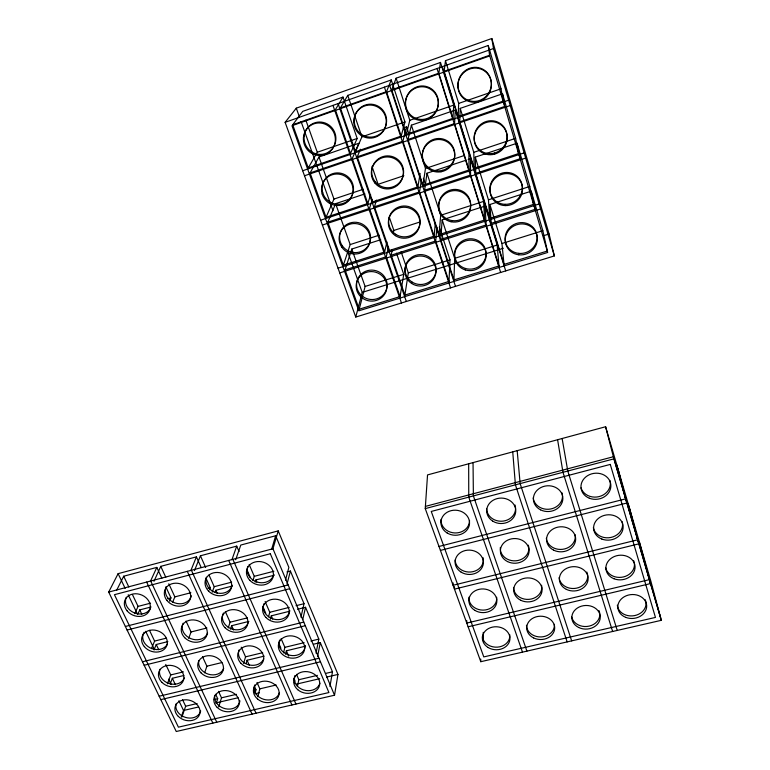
<?xml version="1.0" encoding="UTF-8"?>
<svg xmlns="http://www.w3.org/2000/svg" width="770" height="770" viewBox="0 0 770 770"><rect width="100%" height="100%" fill="white"/><g stroke="black" fill="none" stroke-linecap="round" stroke-linejoin="round"><path stroke-width="1.16" d="M466.784 620.678L466.784 623.074L649.37 579.656M454.502 586.721L454.454 589.117L638.859 543.851L629.388 507.911M453.116 582.909L453.068 585.287L637.675 539.818L628.262 504.052M459.777 121.804L460.21 108.368L502.492 93.805L515.611 138.34L518.614 153.567L474.185 168.274L459.777 121.804L504.706 106.462L502.492 93.805M453.954 279.905L454.675 258.354L442.173 219.893L485.071 206.062L497.17 245.024L498.95 265.987L453.954 279.905L440.69 239.431L442.173 219.893M458.16 116.568L458.679 103.411L445.483 60.666L488.247 45.478L501.01 88.791L503.137 101.149L458.16 116.568L444.126 71.312L445.483 60.666M392.334 249.586L391.17 255.207L404.905 295.074L448.997 281.435L450.007 259.827L439.304 227.063M469.017 169.987L454.55 123.595L455.282 110.062L411.392 125.173L407.975 139.505L422.951 185.233L469.017 169.987L468.901 153.962L455.282 110.062M452.914 118.359L453.742 105.115L440.498 62.437L396.127 78.203L391.709 89.82L406.281 134.346L452.914 118.359L438.833 73.179L440.498 62.437M425.252 508.604L427.533 474.917L605.605 426.744L650.862 581.167L661.305 620.322L480.788 661.7L425.252 508.604L613.921 458.862L661.305 620.322M468.17 159.506L470.393 158.764L483.627 201.394L484.619 220.028L439.102 234.581L440.681 215.292L427.003 173.221L465.946 160.247M448.997 281.435L435.695 241.02L436.936 227.179M376.434 200.094L374.47 206.764L389.514 250.433L434.097 236.178L435.406 222.511M439.102 234.581L424.588 190.238L427.003 173.221M422.951 185.233L425.464 168.476L411.392 125.173M404.905 295.074L408.321 272.898L401.093 251.713M434.097 236.178L419.525 191.903L421.508 179.372M380.736 239.711L351.775 249.047L345.047 269.895L359.224 309.203L400.053 296.575L403.74 274.341L396.483 253.176M334.526 695.223L337.963 674.433L278.23 530.886L118.118 573.66L108.695 592.072L176.253 731.5L334.526 695.223L272.946 548.76L278.23 530.886M360.408 149.236L357.261 156.82L372.776 201.836L417.879 186.908L420.131 173.442M329.955 686.503L332.486 671.815L320.291 642.604L313.506 644.24M317.538 656.675L320.291 642.604M316.047 653.133L318.828 639.11L305.536 607.28L297.547 609.272M297.384 686.503L298.837 679.708L296.527 674.347M393.335 232.79L393.836 230.442L389.254 216.996M294.409 682.894L294.9 680.622L293.976 678.486M400.053 296.575L386.271 256.766L388.513 246.621M302.726 619.725L305.536 607.28M300.945 617.222L304.034 603.699L290.406 571.042L286.95 571.937M364.884 193.915L335.605 203.675L327.818 222.155L343.343 265.188L384.615 251.992L386.915 241.973M285.583 654.096L286.363 650.785L305.594 646.155M283.553 652.825L284.881 647.329L281.127 638.638M406.281 134.346L409.804 120.293L396.127 78.203M359.224 309.203L365.105 286.459L351.775 249.047M417.879 186.908L402.854 141.256L406.56 126.838L403.172 128.003M287.008 584.103L290.406 571.042M257.777 696.792L259.846 688.842L257.007 682.49M355.759 317.057L285.121 122.334L296.286 108.175L491.809 38.5L549.097 233.974L554.362 255.919L355.759 317.057L362.218 292.398L347.636 251.646M285.497 580.147L288.865 567.375L275.66 535.756L240.789 545.044L235.716 559.694M255.082 693.154L255.977 689.747L254.562 686.571M270.376 619.224L271.29 615.817L289.558 611.264M401.16 136.097L404.972 121.958L391.247 79.936L347.771 95.374L340.407 107.935L355.509 151.748L401.16 136.097L386.521 91.649L391.247 79.936M268.528 616.799L269.769 612.275L265.121 601.505M246.131 663.576L247.083 660.256L264.177 656.136M243.638 663.461L245.553 656.839L241.241 647.175M271.666 549.193L275.66 535.756M218.719 706.937L221.5 697.822L218.488 691.306M255.168 582.149L255.842 579.954L274.274 575.209M216.293 703.27L217.698 698.708L215.687 694.367M384.615 251.992L369.513 208.401L372.266 199.469M252.916 580.686L254.273 576.326L249.162 564.458M367.81 203.482L352.246 158.533L358.82 143.278L318.972 156.993L310.069 172.942L326.066 217.294L367.81 203.482L370.62 194.675M230.548 629.129L231.645 625.702L248.903 621.4M228.238 627.887L230.086 622.199L225.331 611.563M343.343 265.188L350.177 244.571L335.605 203.675M204.656 672.836L206.889 666.194L202.472 656.646M181.941 716.966L185.657 706.215L182.577 699.766M181.287 716.957L183.53 710.479L178.89 700.767M231.953 559.655L236.717 546.122L200.421 555.786L194.464 570.628M215.032 592.476L215.821 590.282L232.078 586.086M212.222 592.168L214.224 586.692L208.988 574.969M209.44 589.907L210.258 587.712L205.965 578.135M188.669 638.397L191.066 631.958L186.042 621.082M170.247 683.847L172.336 678.274L183.866 675.492M167.379 683.827L170.748 674.934L165.743 664.443M190.816 570.637L196.427 556.854L160.757 566.354L153.971 581.292M172.567 602.39L174.857 596.875L168.813 583.795M154.01 649.909L156.243 644.509L167.87 641.603M151.469 648.619L154.606 641.083L149.486 630.332M169.564 601.197L170.959 597.886L165.906 587M355.509 151.748L361.91 136.839L347.771 95.374M326.066 217.294L333.968 199.064L318.972 156.993M350.494 153.461L357.174 138.475L342.987 97.078L302.726 111.38L292.696 124.778L308.26 167.937L350.494 153.461L335.345 109.725L342.987 97.078M137.849 614.075L139.745 609.898L151.074 606.981M150.448 581.283L156.82 567.403L123.701 576.22L116.694 590.176M134.731 613.671L138.08 606.394L132.43 594.536M308.26 167.937L317.288 152.248L357.174 138.475M285.121 122.334L493.493 48.52L491.809 38.5M292.696 124.778L335.345 109.725M340.407 107.935L386.521 91.649M391.709 89.82L438.833 73.179M444.126 71.312L489.585 55.257L488.247 45.478M489.682 55.95L291.984 125.731L358.81 310.82L547.701 252.454L489.585 55.257M361.91 136.839L404.972 121.958M409.804 120.293L453.742 105.115M458.679 103.411L501.01 88.791M302.687 170.748L508.662 100.187M310.069 172.942L352.246 158.533M357.261 156.82L402.854 141.256M407.975 139.505L454.55 123.595M304.506 175.762L510.231 105.538M333.968 199.064L363.276 189.266M403.875 175.695L378.099 184.309L371.977 166.349M425.464 168.476L464.454 155.444M474.185 168.274L473.781 152.325L515.611 138.34M475.263 157.138L517.055 143.22L529.799 186.456L533.61 204.368L489.73 218.391L475.764 173.356L475.263 157.138L488.45 199.834L489.73 218.391M320.628 220.201L524.129 152.893M327.818 222.155L369.513 208.401M374.47 206.764L419.525 191.903M424.588 190.238L470.595 175.059L470.393 158.764M475.764 173.356L520.135 158.716L517.055 143.22M322.389 225.071L525.65 158.081M350.177 244.571L379.167 235.187M393.836 230.442L420.016 221.972M440.681 215.292L483.627 201.394M488.45 199.834L529.799 186.456M489.893 204.512L531.194 191.191L542.84 230.702L547.374 251.01L504.003 264.428L491.26 223.319L489.893 204.512L501.934 243.532L504.003 264.428M338.03 268.191L539.115 203.973M345.047 269.895L386.271 256.766M391.17 255.207L435.695 241.02M440.69 239.431L486.159 224.946L485.071 206.062M491.26 223.319L535.083 209.363L531.194 191.191M339.743 272.907L540.588 208.988M365.105 286.459L403.74 274.341M408.321 272.898L450.007 259.827M454.675 258.354L497.17 245.024M501.934 243.532L542.84 230.702M362.218 292.398L503.397 248.258M543.389 235.755L549.097 233.974M425.406 506.391L613.372 456.745L660.612 617.742M108.695 592.072L272.946 548.76M138.08 606.394L150.545 603.16M167.552 598.762L170.959 597.886M174.857 596.875L190.845 592.736M207.967 588.309L210.258 587.712M214.224 586.692L231.645 582.178M254.273 576.326L273.879 571.253M125.366 626.472L288.163 584.94M438.987 546.469L625.654 498.864L616.789 464.907M127.098 630.043L289.741 588.703M440.411 550.406L626.876 503.012L617.944 468.872M154.606 641.083L166.253 638.166M191.066 631.958L206.909 627.993M230.086 622.199L247.353 617.877M269.769 612.275L289.183 607.415M296.046 605.701L304.034 603.699M142.479 661.786L303.765 622.064M144.163 665.27L305.305 625.721M170.748 674.934L183.433 671.863M206.889 666.194L221.952 662.547M245.553 656.839L262.666 652.7M284.881 647.329L304.121 642.671M310.907 641.035L318.828 639.11M159.169 696.234L318.972 658.235M160.815 699.632L320.474 661.796M468.131 626.799L650.515 583.583L639.437 542.186M185.657 706.215L197.101 703.539M214.262 699.516L217.698 698.708M221.5 697.822L236.438 694.319M253.686 690.286L255.977 689.747M259.846 688.842L276.209 685.002M298.837 679.708L317.404 675.357M325.527 673.452L332.486 671.815M183.53 710.479L198.525 706.985M215.831 702.943L238.017 697.764M255.236 693.741L259.461 692.759M296.421 684.126L319.723 678.688M326.557 677.09L337.963 674.433M118.118 573.66L125.173 588.415M128.195 594.738L137.455 614.113M145.674 631.294L154.443 649.649M168.572 679.188L171.152 684.578M123.701 576.22L128.831 587M139.745 609.898L141.796 614.2M156.243 644.509L158.745 649.755M172.336 678.274L175.406 684.722M146.656 582.062L212.876 723.107M150.689 581.004L216.765 722.212M156.82 567.403L161.873 578.289M160.757 566.354L165.791 577.25M187.303 571.35L252.069 714.127M191.403 570.262L256.025 713.212M196.427 556.854L201.191 567.5M200.421 555.786L205.657 567.509M215.821 590.282L217.256 593.468M231.645 625.702L233.56 629.995M247.083 660.256L249.442 665.55M228.68 560.435L291.926 704.983M232.867 559.328L295.95 704.059M255.842 579.954L256.766 582.11M271.29 615.817L272.695 619.08M286.363 650.785L288.673 656.136M236.717 546.122L239.047 551.513M246.978 569.829L250.24 577.365M262.974 606.818L265.766 613.266M278.567 642.863L280.915 648.282M296.286 108.175L299.482 117.088M301.07 121.544L332.986 210.72M305.873 120.216L317.288 152.248M332.986 105.375L401.468 302.985M522.484 652.142L468.757 497.141L468.67 463.79M338.078 103.575L406.329 301.494M526.911 651.122L473.386 495.918L473.04 462.606M384.432 87.154L450.546 287.874M567.144 641.901L515.419 484.84L512.733 451.865M406.56 126.838L409.168 134.798M423.346 178.216L425.569 185.031M389.639 85.306L455.513 286.353M571.658 640.871L520.135 483.589L517.18 450.662M470.595 175.059L484.619 220.028M486.159 224.946L498.95 265.987M437.023 68.53L500.635 272.455M612.631 631.477L562.976 472.299L557.596 439.728M442.346 66.644L505.697 270.896M617.232 630.418L567.788 471.028L562.129 438.505M460.21 108.368L473.781 152.325M493.493 48.52L554.362 255.919M605.605 426.744L613.921 458.862M483.242 632.334L483.425 640.524M480.74 659.072L480.788 661.7M150.506 608.271A13.283 10.963 22.2 0 1 133.701 612.593A13.283 10.963 22.2 0 1 126.347 597.231M191.364 595.768A13.388 11.175 20.6 0 1 174.761 602.862A13.388 11.175 20.6 0 1 166.281 586.779M232.213 585.229A13.494 11.386 18.8 0 1 215.927 592.65A13.494 11.386 18.8 0 1 206.476 577.231M273.793 574.497A13.61 11.598 16.7 0 1 257.161 582.043A13.61 11.598 16.7 0 1 247.834 566.431M167.398 644.028A13.1 10.703 20.6 0 1 150.131 647.868A13.1 10.703 20.6 0 1 144.125 632.218M207.582 633.113A13.206 10.896 19 0 1 190.806 638.619A13.206 10.896 19 0 1 183.154 623.19M248.373 621.948A13.311 11.098 17.2 0 1 231.568 628.888A13.311 11.098 17.2 0 1 223.435 613.016M289.789 610.552A13.427 11.3 15.1 0 1 273.725 619.138A13.427 11.3 15.1 0 1 263.937 603.728M184.309 677.908A12.926 10.443 19.1 0 1 168.611 683.356A12.926 10.443 19.1 0 1 159.948 669.246M223.704 668.427A13.032 10.636 17.6 0 1 208.333 674.183A13.032 10.636 17.6 0 1 198.843 660.737M263.773 658.793A13.138 10.819 15.8 0 1 247.459 664.414A13.138 10.819 15.8 0 1 239.047 649.967M305.247 645.712A13.263 11.011 13.8 0 1 289.857 655.26A13.263 11.011 13.8 0 1 279.635 640.072M200.691 710.941A12.763 10.193 17.8 0 1 185.426 717.39A12.763 10.193 17.8 0 1 176.33 703.414M239.942 700.825A12.869 10.376 16.3 0 1 225.446 708.747A12.869 10.376 16.3 0 1 214.878 695.281M279.471 692.625A12.975 10.549 14.6 0 1 263.581 699.275A12.975 10.549 14.6 0 1 254.716 684.963M319.887 683.231A13.1 10.722 12.8 0 1 303.669 689.978A13.1 10.722 12.8 0 1 294.929 675.492M469.536 520.424A14.274 12.503 3.3 0 1 454.906 532.956A14.274 12.503 3.3 0 1 441.037 519.394M515.005 505.004A14.476 12.686 -0.3 0 1 503.243 521.097A14.476 12.686 -0.3 0 1 486.64 508.739M561.985 492.81A14.697 12.849 -3.8 0 1 550.454 509.037A14.697 12.849 -3.8 0 1 533.196 497.863M609.879 480.384A14.938 13.013 -7.3 0 1 599.214 496.573A14.938 13.013 -7.3 0 1 581.032 487.872M483.04 557.644A14.101 12.147 3 0 1 470.826 572.004A14.101 12.147 3 0 1 455.137 560.002M528.326 545.141A14.293 12.32 -0.1 0 1 515.919 560.801A14.293 12.32 -0.1 0 1 500.336 547.441M575.065 534.592A14.514 12.484 -3.3 0 1 562.668 549.308A14.514 12.484 -3.3 0 1 546.325 538.278M622.131 521.627A14.745 12.638 -6.3 0 1 610.88 537.45A14.745 12.638 -6.3 0 1 593.333 527.671M496.669 597.25A13.937 11.81 2.8 0 1 483.002 610.119A13.937 11.81 2.8 0 1 468.94 597.174M541.57 585.248A14.13 11.973 0 0 1 529.009 599.358A14.13 11.973 0 0 1 513.561 587.491M586.836 572.033A14.332 12.127 -2.8 0 1 576.461 588.184A14.332 12.127 -2.8 0 1 559.097 577.596M633.662 560.685A14.563 12.281 -5.5 0 1 623.507 576.923A14.563 12.281 -5.5 0 1 605.576 567.49M509.75 634.721A13.773 11.483 2.6 0 1 497.507 647.137A13.773 11.483 2.6 0 1 482.376 636.761M554.342 624.316A13.956 11.646 0.1 0 1 541.041 636.944A13.956 11.646 0.1 0 1 526.488 625.298M598.964 610.572A14.158 11.791 -2.4 0 1 589.271 626.097A14.158 11.791 -2.4 0 1 571.696 616.953M645.26 599.743A14.38 11.935 -4.9 0 1 634.509 615.615A14.38 11.935 -4.9 0 1 617.338 605.143M270.318 553.736L114.432 594.69L178.409 727.169L328.915 692.548L270.318 553.736M610.283 464.416L431.258 511.444L483.781 656.916L655.453 617.425L610.283 464.416M303.447 137.445A16.343 15.91 64.6 0 0 326.105 154.115A16.343 15.91 64.6 0 0 328.569 126.116A16.343 15.91 64.6 0 0 303.447 137.445M304.111 136.454A16.276 15.852 65 0 0 326.673 153.057A16.276 15.852 65 0 0 329.137 125.163A16.276 15.852 65 0 0 304.111 136.454M356.366 112.632A16.536 16.237 87.4 0 0 369.263 138.109A16.536 16.237 87.4 0 0 384.461 114.037A16.536 16.237 87.4 0 0 356.366 112.632M356.818 111.727A16.468 16.17 87.8 0 0 369.658 137.108A16.468 16.17 87.8 0 0 384.798 113.123A16.468 16.17 87.8 0 0 356.818 111.727M430.748 117.541A16.873 16.439 -68.7 0 0 429.304 88.483A16.873 16.439 -68.7 0 0 405.309 104.72A16.873 16.439 -68.7 0 0 430.748 117.541M430.892 116.607A16.805 16.372 -68.8 0 0 429.458 87.665A16.805 16.372 -68.8 0 0 405.559 103.844A16.805 16.372 -68.8 0 0 430.892 116.607M482.01 100.273A17.287 16.584 -59.1 0 0 484.08 70.667A17.287 16.584 -59.1 0 0 457.948 84.584A17.287 16.584 -59.1 0 0 482.01 100.273M481.943 99.397A17.219 16.507 -59.2 0 0 484.003 69.906A17.219 16.507 -59.2 0 0 457.986 83.776A17.219 16.507 -59.2 0 0 481.943 99.397M322.168 193.992A15.91 15.602 42.1 0 0 348.752 200.797A15.91 15.602 42.1 0 0 340.918 174.52A15.91 15.602 42.1 0 0 322.168 193.992M322.745 192.789A15.843 15.554 42.6 0 0 349.224 199.565A15.843 15.554 42.6 0 0 341.428 173.385A15.843 15.554 42.6 0 0 322.745 192.789M374.932 183.058A16.016 15.997 17.3 0 0 402.315 178.63A16.016 15.997 17.3 0 0 384.769 157.157A16.016 15.997 17.3 0 0 374.932 183.058M375.308 181.893A15.949 15.939 18.3 0 0 402.575 177.475A15.949 15.939 18.3 0 0 385.106 156.079A15.949 15.939 18.3 0 0 375.308 181.893M441.027 171.777A16.411 16.122 -44.9 0 0 451.105 145.289A16.411 16.122 -44.9 0 0 423.279 150.227A16.411 16.122 -44.9 0 0 441.027 171.777M442.731 170.276A16.353 16.055 -45.4 0 0 450.084 143.056A16.353 16.055 -45.4 0 0 422.951 150.737A16.353 16.055 -45.4 0 0 442.731 170.276M494.658 154.115A16.844 16.228 -45.3 0 0 502.637 126.328A16.844 16.228 -45.3 0 0 474.83 134.201A16.844 16.228 -45.3 0 0 494.658 154.115M494.552 153.037A16.776 16.16 -45.6 0 0 502.492 125.346A16.776 16.16 -45.6 0 0 474.801 133.2A16.776 16.16 -45.6 0 0 494.552 153.037M341.736 247.074A15.612 15.198 20.9 0 0 368.628 245.736A15.612 15.198 20.9 0 0 353.574 223.56A15.612 15.198 20.9 0 0 341.736 247.074M342.226 245.678A15.554 15.14 21 0 0 369.013 244.34A15.554 15.14 21 0 0 354.027 222.251A15.554 15.14 21 0 0 342.226 245.678M395.376 235.639A15.795 15.496 -0.3 0 0 419.891 223.714A15.795 15.496 -0.3 0 0 397.099 208.863A15.795 15.496 -0.3 0 0 395.376 235.639M395.664 234.282A15.737 15.438 -0.6 0 0 420.074 222.386A15.737 15.438 -0.6 0 0 397.378 207.592A15.737 15.438 -0.6 0 0 395.664 234.282M451.056 221.75A16.103 15.679 -22.4 0 0 469.979 201.442A16.103 15.679 -22.4 0 0 442.904 195.84A16.103 15.679 -22.4 0 0 451.056 221.75M452.539 220.663A16.045 15.621 -22.8 0 0 469.488 198.872A16.045 15.621 -22.8 0 0 442.067 195.705A16.045 15.621 -22.8 0 0 452.539 220.663M505.274 205.6A16.488 15.814 -31.8 0 0 520.818 181.903A16.488 15.814 -31.8 0 0 492.636 181.297A16.488 15.814 -31.8 0 0 505.274 205.6M505.12 204.329A16.42 15.756 -32.1 0 0 520.607 180.719A16.42 15.756 -32.1 0 0 492.531 180.122A16.42 15.756 -32.1 0 0 505.12 204.329M360.726 296.7A15.381 14.745 12.1 0 0 386.357 290.319A15.381 14.745 12.1 0 0 367.406 272.051A15.381 14.745 12.1 0 0 360.726 296.7M361.13 295.141A15.323 14.697 12.1 0 0 386.665 288.769A15.323 14.697 12.1 0 0 367.791 270.568A15.323 14.697 12.1 0 0 361.13 295.141M411.709 283.495A15.583 15.005 -0.6 0 0 435.955 272.041A15.583 15.005 -0.6 0 0 413.557 257.555A15.583 15.005 -0.6 0 0 411.709 283.495M411.921 281.964A15.525 14.957 -0.8 0 0 436.07 270.549A15.525 14.957 -0.8 0 0 413.76 256.121A15.525 14.957 -0.8 0 0 411.921 281.964M465.33 269.943A15.862 15.208 -13.5 0 0 485.832 252.04A15.862 15.208 -13.5 0 0 459.825 244.186A15.862 15.208 -13.5 0 0 465.33 269.943M465.34 268.451A15.795 15.159 -13.8 0 0 485.755 250.606A15.795 15.159 -13.8 0 0 459.854 242.781A15.795 15.159 -13.8 0 0 465.34 268.451M518.778 254.793A16.199 15.362 -22.6 0 0 536.315 233.339A16.199 15.362 -22.6 0 0 508.806 230.124A16.199 15.362 -22.6 0 0 518.778 254.793M518.576 253.349A16.132 15.313 -22.8 0 0 536.035 231.963A16.132 15.313 -22.8 0 0 508.643 228.767A16.132 15.313 -22.8 0 0 518.576 253.349M127.117 610.86A13.331 10.992 22.2 0 0 149.438 610.677A13.331 10.992 22.2 0 0 135.462 593.747A13.331 10.992 22.2 0 0 127.117 610.86M167.023 600.552A13.427 11.204 20.6 0 0 189.651 600.331A13.427 11.204 20.6 0 0 175.762 583.198A13.427 11.204 20.6 0 0 167.023 600.552M208.526 591.052A13.542 11.415 18.8 0 0 231.067 588.732A13.542 11.415 18.8 0 0 215.436 572.534A13.542 11.415 18.8 0 0 208.526 591.052M249.875 580.378A13.648 11.627 16.7 0 0 272.753 578A13.648 11.627 16.7 0 0 257.18 561.6A13.648 11.627 16.7 0 0 249.875 580.378M144.327 646.617A13.148 10.722 20.6 0 0 166.407 646.521A13.148 10.722 20.6 0 0 152.691 629.995A13.148 10.722 20.6 0 0 144.327 646.617M184.742 637.714A13.244 10.924 19 0 0 206.707 635.596A13.244 10.924 19 0 0 191.306 619.966A13.244 10.924 19 0 0 184.742 637.714M224.984 627.685A13.36 11.127 17.2 0 0 247.286 625.51A13.36 11.127 17.2 0 0 231.934 609.696A13.36 11.127 17.2 0 0 224.984 627.685M265.939 617.473A13.475 11.329 15.1 0 0 288.577 615.249A13.475 11.329 15.1 0 0 273.283 599.243A13.475 11.329 15.1 0 0 265.939 617.473M161.96 682.413A12.975 10.462 19.1 0 0 183.385 680.488A12.975 10.462 19.1 0 0 168.197 665.386A12.975 10.462 19.1 0 0 161.96 682.413M201.143 672.98A13.071 10.655 17.5 0 0 222.896 670.997A13.071 10.655 17.5 0 0 207.756 655.732A13.071 10.655 17.5 0 0 201.143 672.98M241.02 663.374A13.186 10.847 15.8 0 0 263.09 661.353A13.186 10.847 15.8 0 0 248.007 645.905A13.186 10.847 15.8 0 0 241.02 663.374M282.532 654.5A13.302 11.03 13.8 0 0 304.371 650.457A13.302 11.03 13.8 0 0 287.653 636.087A13.302 11.03 13.8 0 0 282.532 654.5M178.303 716.389A12.801 10.212 17.8 0 0 199.517 714.599A12.801 10.212 17.8 0 0 184.588 699.843A12.801 10.212 17.8 0 0 178.303 716.389M217.15 707.361A12.907 10.395 16.3 0 0 238.671 705.522A12.907 10.395 16.3 0 0 223.791 690.603A12.907 10.395 16.3 0 0 217.15 707.361M257.584 699.035A13.023 10.568 14.6 0 0 278.856 695.272A13.023 10.568 14.6 0 0 262.397 681.373A13.023 10.568 14.6 0 0 257.584 699.035M297.778 689.708A13.138 10.751 12.8 0 0 319.396 685.868A13.138 10.751 12.8 0 0 302.957 671.806A13.138 10.751 12.8 0 0 297.778 689.708M447.101 532.936A14.322 12.532 3.4 0 0 469.498 523.918A14.322 12.532 3.4 0 0 449.074 511.319A14.322 12.532 3.4 0 0 447.101 532.936M492.81 521.175A14.524 12.715 -0.2 0 0 515.698 512.002A14.524 12.715 -0.2 0 0 495.197 499.239A14.524 12.715 -0.2 0 0 492.81 521.175M540.598 509.856A14.745 12.888 -3.8 0 0 562.86 498.585A14.745 12.888 -3.8 0 0 540.906 487.525A14.745 12.888 -3.8 0 0 540.598 509.856M589.339 498.209A14.996 13.052 -7.2 0 0 610.851 484.927A14.996 13.052 -7.2 0 0 587.568 475.668A14.996 13.052 -7.2 0 0 589.339 498.209M461.163 572.168A14.149 12.176 3.1 0 0 483.339 563.505A14.149 12.176 3.1 0 0 463.222 551.176A14.149 12.176 3.1 0 0 461.163 572.168M507.555 561.59A14.351 12.349 -0.1 0 0 529.096 550.897A14.351 12.349 -0.1 0 0 507.584 540.193A14.351 12.349 -0.1 0 0 507.555 561.59M553.63 550.146A14.563 12.522 -3.2 0 0 575.671 539.279A14.563 12.522 -3.2 0 0 554.044 528.451A14.563 12.522 -3.2 0 0 553.63 550.146M601.822 539.038A14.803 12.676 -6.3 0 0 623.113 526.218A14.803 12.676 -6.3 0 0 600.176 517.142A14.803 12.676 -6.3 0 0 601.822 539.038M474.84 610.36A13.985 11.839 2.8 0 0 496.804 602.024A13.985 11.839 2.8 0 0 476.986 589.955A13.985 11.839 2.8 0 0 474.84 610.36M520.741 600.263A14.178 12.002 0 0 0 542.07 589.964A14.178 12.002 0 0 0 520.876 579.473A14.178 12.002 0 0 0 520.741 600.263M566.316 589.339A14.389 12.166 -2.8 0 0 588.136 578.867A14.389 12.166 -2.8 0 0 566.816 568.26A14.389 12.166 -2.8 0 0 566.316 589.339M613.96 578.742A14.611 12.31 -5.5 0 0 635.048 566.383A14.611 12.31 -5.5 0 0 612.429 557.47A14.611 12.31 -5.5 0 0 613.96 578.742M488.17 647.541A13.822 11.512 2.7 0 0 509.904 639.533A13.822 11.512 2.7 0 0 490.394 627.714A13.822 11.512 2.7 0 0 488.17 647.541M533.581 637.916A14.004 11.675 0.2 0 0 554.698 627.993A14.004 11.675 0.2 0 0 533.812 617.704A14.004 11.675 0.2 0 0 533.581 637.916M578.655 627.473A14.216 11.819 -2.3 0 0 600.263 617.396A14.216 11.819 -2.3 0 0 579.252 606.991A14.216 11.819 -2.3 0 0 578.655 627.473M625.769 617.376A14.438 11.964 -4.8 0 0 646.656 605.451A14.438 11.964 -4.8 0 0 624.354 596.692A14.438 11.964 -4.8 0 0 625.769 617.376"/></g></svg>
